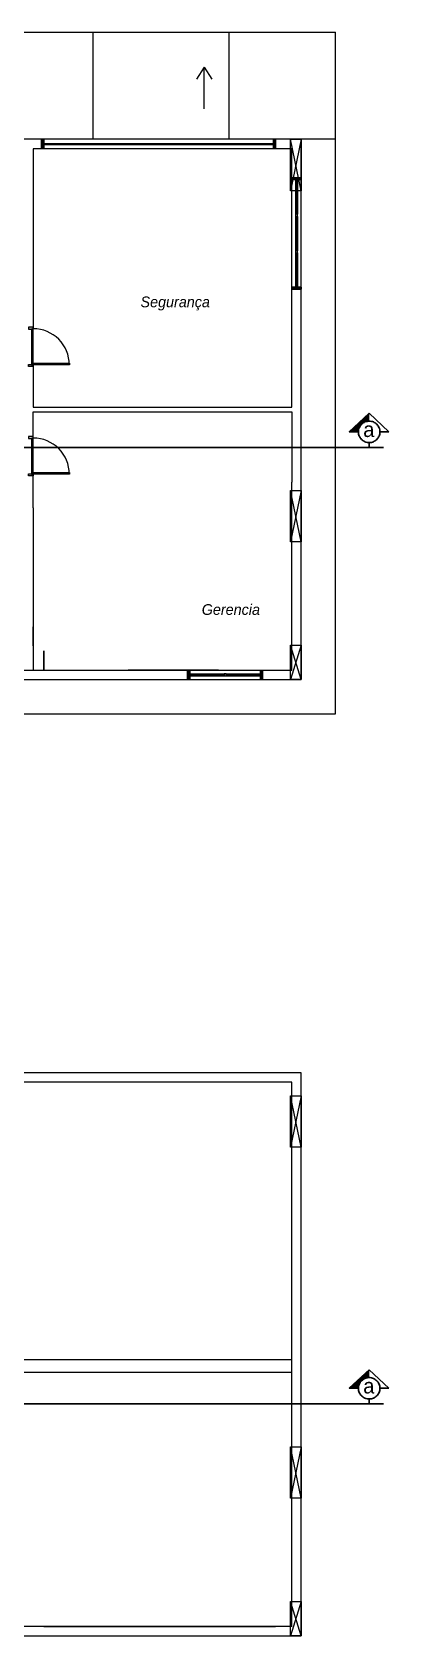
# Model space of a CAD drawing. Header units: millimetres. Extents: x -213 to 151, y -74 to 135.
# Drawn here: x 94.48 to 102.79, y 1.2 to 38.61 of the extents above; entities that cross this region are included whole.
import ezdxf

# ---------------------------------------------------------------- set-up
doc = ezdxf.new("R2010")
doc.units = ezdxf.units.MM
doc.header["$LTSCALE"] = 15
doc.linetypes.add('ACAD_ISO12W100', pattern=[21, 12, -3, 0, -3, 0, -3])
doc.linetypes.add('HIDDEN', pattern=[9.525, 6.35, -3.175])
doc.layers.add('A2 - SALÃO DE FETAS', color=6, linetype='Continuous')
doc.layers.add('A4 - COBERTURA', color=40, linetype='Continuous')
doc.layers.add('arrow', color=8, linetype='Continuous', lineweight=0)
doc.layers.add('PILAR', color=3, linetype='Continuous', lineweight=20)
doc.styles.get("Standard").update_dxf_attribs({"font": ''})
doc.styles.get('Standard').set_extended_font_data('Flux Architect', italic=True)

# ---------------------------------------------------------------- blocks, each defined once
blk = doc.blocks.new('In door')
at = {"lineweight": 13}
h = blk.add_hatch(color=256, dxfattribs=at)
h.dxf.hatch_style = 1
h.paths.add_polyline_path([(49483, 73980), (49483, 74020), (49443, 74020), (49443, 74030), (49373, 74030), (49373, 73980)])
h.paths.add_polyline_path([(49373, 74900), (49373, 74850), (49443, 74850), (49443, 74860), (49483, 74860), (49483, 74900)])
for points in [[(49483, 74900), (49373, 74900), (49373, 74850), (49443, 74850), (49443, 74860), (49483, 74860)], [(49483, 73980), (49373, 73980), (49373, 74030), (49443, 74030), (49443, 74020), (49483, 74020)]]:
    blk.add_lwpolyline(points, close=True, dxfattribs=at)
for points in [[(49483, 74900), (49373, 74900)], [(49483, 73980), (49373, 73980)]]:
    blk.add_lwpolyline(points, dxfattribs=at)
at = {"color": 15, "lineweight": 13}
for points in [[(49443, 74850), (49443, 74030)], [(49483, 74020), (49483, 74860)], [(49583, 74020), (49583, 74060)], [(49583, 74040), (50223, 74040)], [(50223, 74020), (50223, 74060)]]:
    blk.add_lwpolyline(points, dxfattribs=at)
blk.add_lwpolyline([(49483, 74020), (49483, 74060), (50323, 74060), (50323, 74020)], close=True, dxfattribs=at)
at = {"lineweight": 13}
blk.add_arc((49483, 74020), 840, 0.012, 90.012, dxfattribs=at)

msp = doc.modelspace()

# ---------------------------------------------------------------- hatches: boundary and pattern name
at = {"layer": 'A2 - SALÃO DE FETAS', "lineweight": 5}
h = msp.add_hatch(dxfattribs=at)
h.set_pattern_fill('ANSI31', color=145, angle=225)
h.set_pattern_definition([(270, (381.6423, 79.7468), (3.175, 5e-14), [])])
h.paths.add_polyline_path([(68.347, 36.107), (69.147, 36.107), (100.747, 36.107), (101.947, 36.107), (101.947, 38.607), (68.347, 38.607)])
at = {"layer": 'A2 - SALÃO DE FETAS', "lineweight": 13}
h = msp.add_hatch(color=256, dxfattribs=at)
h.dxf.hatch_style = 1
h.paths.add_polyline_path([(94.697, 36.107), (94.747, 36.107), (94.747, 35.887), (94.697, 35.887)])
h = msp.add_hatch(color=256, dxfattribs=at)
h.dxf.hatch_style = 1
h.paths.add_polyline_path([(100.097, 36.107), (100.147, 36.107), (100.147, 35.887), (100.097, 35.887)])
h = msp.add_hatch(color=256, dxfattribs=at)
h.dxf.hatch_style = 1
h.paths.add_polyline_path([(100.747, 35.207), (100.747, 35.157), (100.527, 35.157), (100.527, 35.207)])
h = msp.add_hatch(color=256, dxfattribs=at)
h.dxf.hatch_style = 1
h.paths.add_polyline_path([(100.747, 32.657), (100.747, 32.607), (100.527, 32.607), (100.527, 32.657)])
at = {"layer": 'A2 - SALÃO DE FETAS', "linetype": 'ACAD_ISO12W100', "lineweight": 30}
h = msp.add_hatch(dxfattribs=at)
h.set_pattern_fill('ANSI31', color=1, scale=0.25, angle=45, style=0)
h.set_pattern_definition([(270, (93.973685, 34.081975), (0.021, -1e-17), [])])
edge = h.paths.add_edge_path()
edge.add_arc((102.329, 29.283), 0.25, 90, 180, ccw=False)
edge.add_line((102.329, 29.533), (102.329, 29.715))
edge.add_line((102.329, 29.715), (101.862, 29.283))
edge.add_line((101.862, 29.283), (102.079, 29.283))
at = {"layer": 'A2 - SALÃO DE FETAS', "lineweight": 13}
h = msp.add_hatch(color=256, dxfattribs=at)
h.dxf.hatch_style = 1
h.paths.add_polyline_path([(98.097, 23.727), (98.147, 23.727), (98.147, 23.507), (98.097, 23.507)])
h = msp.add_hatch(color=256, dxfattribs=at)
h.dxf.hatch_style = 1
h.paths.add_polyline_path([(99.797, 23.727), (99.847, 23.727), (99.847, 23.507), (99.797, 23.507)])
at = {"layer": 'A4 - COBERTURA', "linetype": 'ACAD_ISO12W100', "lineweight": 30}
h = msp.add_hatch(dxfattribs=at)
h.set_pattern_fill('ANSI31', color=1, scale=0.25, angle=45, style=0)
h.set_pattern_definition([(270, (93.973685, 11.775216), (0.021, -1e-17), [])])
edge = h.paths.add_edge_path()
edge.add_arc((102.329, 6.976), 0.25, 90, 180, ccw=False)
edge.add_line((102.329, 7.226), (102.329, 7.408))
edge.add_line((102.329, 7.408), (101.862, 6.976))
edge.add_line((101.862, 6.976), (102.079, 6.976))

# ---------------------------------------------------------------- linework, layer by layer
at = {"layer": 'A2 - SALÃO DE FETAS', "color": 1, "linetype": 'ACAD_ISO12W100', "lineweight": 30}
for p, q in [((101.862, 29.283), (102.329, 29.715)), ((102.788, 29.283), (102.329, 29.715)), ((102.079, 29.283), (101.862, 29.283)), ((102.329, 29.544), (102.329, 29.533)), ((102.788, 29.283), (102.579, 29.283)), ((102.329, 29.033), (102.329, 28.922))]:
    msp.add_line(p, q, dxfattribs=at)
at = {"layer": 'A2 - SALÃO DE FETAS', "linetype": 'HIDDEN', "ltscale": 10}
msp.add_line((94.502, 24.739), (94.502, 24.289), dxfattribs=at)
at = {"layer": 'A2 - SALÃO DE FETAS', "ltscale": 8}
for p, q in [((94.747, 23.727), (94.747, 24.177)), ((98.817, 23.727), (96.717, 23.727))]:
    msp.add_line(p, q, dxfattribs=at)
at = {"layer": 'A2 - SALÃO DE FETAS', "color": 145, "lineweight": 5}
for points in [[(66.647, 38.607), (101.547, 38.607)], [(101.547, 36.107), (101.547, 38.607)]]:
    msp.add_lwpolyline(points, dxfattribs=at)
at = {"layer": 'A2 - SALÃO DE FETAS', "linetype": 'Continuous', "lineweight": 13}
for points in [[(98.482, 37.787), (98.302, 37.507)], [(98.482, 36.817), (98.482, 37.787)], [(98.482, 37.787), (98.662, 37.507)], [(101.547, 22.707), (101.547, 36.107), (100.747, 36.107)], [(94.502, 29.137), (94.502, 29.752), (100.527, 29.752), (100.527, 28.107)], [(94.502, 27.507), (94.502, 28.337)], [(94.502, 27.507), (94.502, 23.727)], [(88.557, 22.707), (101.547, 22.707)]]:
    msp.add_lwpolyline(points, dxfattribs=at)
at = {"layer": 'A2 - SALÃO DE FETAS', "lineweight": 13}
for points in [[(88.557, 23.507), (100.747, 23.507), (100.747, 36.107), (69.147, 36.107), (69.147, 23.507), (81.337, 23.507), (81.337, 22.307), (88.557, 22.307)], [(94.697, 35.887), (94.697, 36.107), (94.747, 36.107), (94.747, 35.887)], [(100.097, 35.887), (100.097, 36.107), (100.147, 36.107), (100.147, 35.887)], [(100.527, 35.207), (100.747, 35.207), (100.747, 35.157), (100.527, 35.157)], [(100.612, 34.307), (100.662, 34.307), (100.662, 34.357), (100.612, 34.357)], [(100.612, 33.457), (100.662, 33.457), (100.662, 33.507), (100.612, 33.507)], [(100.527, 32.657), (100.747, 32.657), (100.747, 32.607), (100.527, 32.607)], [(98.097, 23.507), (98.097, 23.727), (98.147, 23.727), (98.147, 23.507)], [(98.147, 23.592), (98.147, 23.642), (98.097, 23.642), (98.097, 23.592)], [(98.997, 23.592), (98.997, 23.642), (98.947, 23.642), (98.947, 23.592)], [(99.797, 23.507), (99.797, 23.727), (99.847, 23.727), (99.847, 23.507)]]:
    msp.add_lwpolyline(points, close=True, dxfattribs=at)
for points in [[(94.697, 36.107), (94.697, 35.887)], [(100.097, 36.107), (100.097, 35.887)], [(94.502, 30.887), (94.502, 29.862), (100.527, 29.862), (100.527, 35.887), (94.502, 35.887), (94.502, 31.687)], [(100.747, 35.207), (100.527, 35.207)], [(100.612, 35.157), (100.612, 34.357)], [(100.662, 35.157), (100.662, 34.357)], [(100.612, 34.307), (100.612, 33.507)], [(100.662, 34.307), (100.662, 33.507)], [(100.612, 33.457), (100.612, 32.657)], [(100.662, 33.457), (100.662, 32.657)], [(100.747, 32.657), (100.527, 32.657)], [(100.527, 32.607), (100.747, 32.607)], [(94.147, 23.727), (100.527, 23.727), (100.527, 28.107)], [(98.097, 23.727), (98.097, 23.507)], [(98.147, 23.642), (98.947, 23.642)], [(98.147, 23.592), (98.947, 23.592)], [(98.997, 23.642), (99.797, 23.642)], [(98.997, 23.592), (99.797, 23.592)], [(99.797, 23.727), (99.797, 23.507)], [(99.847, 23.507), (99.847, 23.727)]]:
    msp.add_lwpolyline(points, dxfattribs=at)
at = {"layer": 'A2 - SALÃO DE FETAS', "color": 5, "linetype": 'Continuous', "ltscale": 10}
for points in [[(100.147, 35.997), (94.747, 35.997)], [(100.147, 35.982), (94.747, 35.982)]]:
    msp.add_lwpolyline(points, dxfattribs=at)
at = {"layer": 'A2 - SALÃO DE FETAS', "color": 160, "lineweight": 13}
for points in [[(100.632, 35.157), (100.632, 34.357)], [(100.642, 35.157), (100.642, 34.357)], [(100.632, 34.307), (100.632, 33.507)], [(100.642, 34.307), (100.642, 33.507)], [(100.632, 33.457), (100.632, 32.657)], [(100.642, 33.457), (100.642, 32.657)], [(98.147, 23.622), (98.947, 23.622)], [(98.147, 23.612), (98.947, 23.612)], [(98.997, 23.622), (99.797, 23.622)], [(98.997, 23.612), (99.797, 23.612)]]:
    msp.add_lwpolyline(points, dxfattribs=at)
at = {"layer": 'A2 - SALÃO DE FETAS', "color": 1, "linetype": 'ACAD_ISO12W100', "lineweight": 30}
msp.add_circle((102.329, 29.283), 0.25, dxfattribs=at)
at = {"layer": 'A4 - COBERTURA', "color": 251, "linetype": 'Continuous', "lineweight": 13, "true_color": 0x636466}
for p, q in [((69.367, 7.65), (100.527, 7.65)), ((69.367, 7.35), (100.527, 7.35))]:
    msp.add_line(p, q, dxfattribs=at)
at = {"layer": 'A4 - COBERTURA', "color": 1, "linetype": 'ACAD_ISO12W100', "lineweight": 30}
for p, q in [((101.862, 6.976), (102.329, 7.408)), ((102.788, 6.976), (102.329, 7.408)), ((102.329, 7.237), (102.329, 7.226)), ((102.079, 6.976), (101.862, 6.976)), ((102.788, 6.976), (102.579, 6.976)), ((102.329, 6.726), (102.329, 6.615))]:
    msp.add_line(p, q, dxfattribs=at)
at = {"layer": 'A4 - COBERTURA', "linetype": 'Continuous', "lineweight": 13}
msp.add_line((100.527, 1.42), (88.337, 1.42), dxfattribs=at)
at = {"layer": 'A4 - COBERTURA', "lineweight": 13}
msp.add_line((88.557, 1.2), (100.747, 1.2), dxfattribs=at)
for points in [[(100.747, 1.2), (100.747, 14.336), (69.147, 14.336)], [(100.527, 1.42), (100.527, 14.116), (69.367, 14.116)], [(94.747, 1.42), (100.147, 1.42)]]:
    msp.add_lwpolyline(points, dxfattribs=at)
at = {"layer": 'A4 - COBERTURA', "color": 1, "linetype": 'ACAD_ISO12W100', "lineweight": 30}
msp.add_lwpolyline([(67.477, 6.613), (102.664, 6.613)], dxfattribs=at)
msp.add_circle((102.329, 6.976), 0.25, dxfattribs=at)
at = {"layer": 'arrow', "color": 1, "linetype": 'ACAD_ISO12W100', "lineweight": 30}
msp.add_lwpolyline([(64.589, 28.92), (102.664, 28.92)], dxfattribs=at)
at = {"layer": 'PILAR', "linetype": 'Continuous', "lineweight": 13}
for p, q in [((100.747, 36.107), (100.497, 34.907)), ((100.747, 34.907), (100.497, 36.107)), ((100.747, 27.917), (100.497, 26.717)), ((100.747, 26.717), (100.497, 27.917)), ((100.747, 24.307), (100.497, 23.507)), ((100.747, 23.507), (100.497, 24.307)), ((100.747, 13.8), (100.497, 12.6)), ((100.747, 12.6), (100.497, 13.8)), ((100.747, 5.611), (100.497, 4.411)), ((100.747, 4.411), (100.497, 5.611)), ((100.747, 2), (100.497, 1.2)), ((100.747, 1.2), (100.497, 2))]:
    msp.add_line(p, q, dxfattribs=at)
for points in [[(100.747, 34.907), (100.497, 34.907), (100.497, 36.107), (100.747, 36.107)], [(100.747, 26.717), (100.497, 26.717), (100.497, 27.917), (100.747, 27.917)], [(100.747, 23.507), (100.497, 23.507), (100.497, 24.307), (100.747, 24.307)], [(100.747, 12.6), (100.497, 12.6), (100.497, 13.8), (100.747, 13.8)], [(100.747, 4.411), (100.497, 4.411), (100.497, 5.611), (100.747, 5.611)], [(100.747, 1.2), (100.497, 1.2), (100.497, 2), (100.747, 2)]]:
    msp.add_lwpolyline(points, close=True, dxfattribs=at)

# ---------------------------------------------------------------- block references
at = {"layer": 'A2 - SALÃO DE FETAS', "lineweight": 13, "xscale": 0.001, "yscale": 0.001, "zscale": 0.001}
for p in [(45.02, -43.173), (45.02, -45.723)]:
    msp.add_blockref('In door', p, dxfattribs=at)

# ---------------------------------------------------------------- texts
at = {"layer": 'A2 - SALÃO DE FETAS', "lineweight": 13, "char_height": 0.25, "attachment_point": 1}
for s, insert in [('Segurança', (97.001, 32.439)), ('\\pxqc;Gerencia', (98.5, 25.264))]:
    msp.add_mtext_dynamic_manual_height_columns(s, width=1.2128, gutter_width=0.0125, heights=[0], dxfattribs=dict(at, insert=insert))
at = {"layer": 'A2 - SALÃO DE FETAS', "insert": (102.321, 29.157), "char_height": 0.35, "width": 2.37145, "attachment_point": 8}
msp.add_mtext('{\\fFlux Architect|b0|i0|c0|p2;a}', dxfattribs=at)
at = {"layer": 'A4 - COBERTURA', "insert": (102.321, 6.85), "char_height": 0.35, "width": 2.37145, "attachment_point": 8}
msp.add_mtext('{\\fFlux Architect|b0|i0|c0|p2;a}', dxfattribs=at)

doc.saveas('drawing.dxf')
